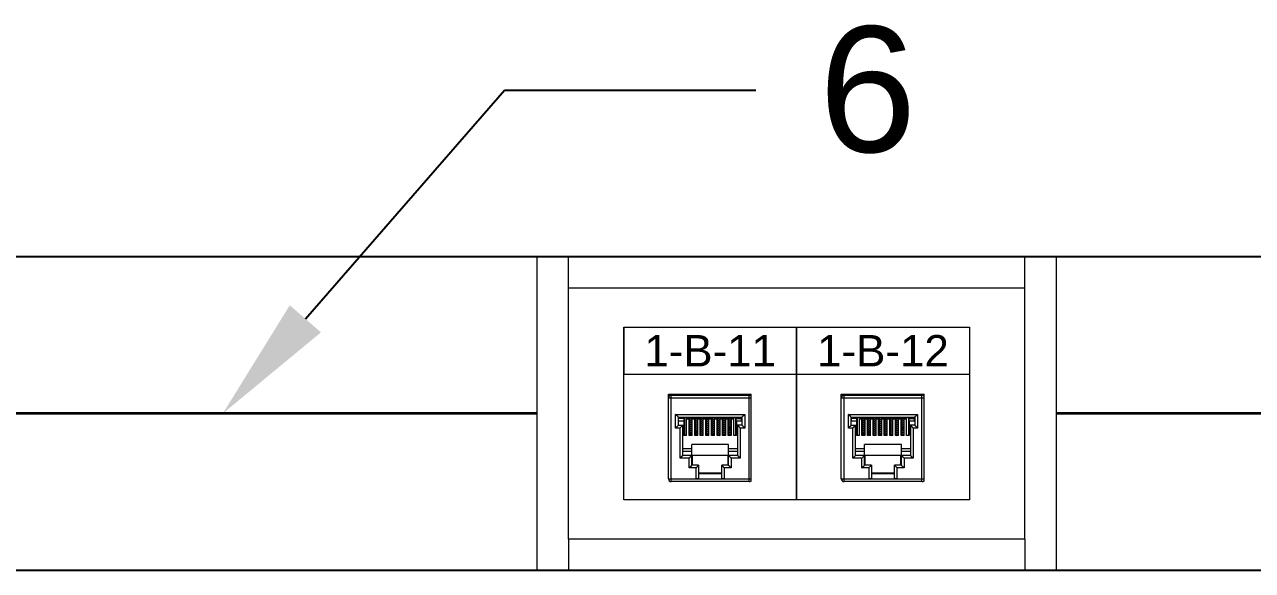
# Model space of a CAD drawing. Header units: millimetres. Extents: x 1256 to 2931, y 3298 to 3694.
# Drawn here: x 2232.31 to 2271.39, y 3490.24 to 3507.63 of the extents above; entities that cross this region are included whole.
import ezdxf
from ezdxf import colors
from ezdxf.entities.mleader import LeaderData, LeaderLine
from ezdxf.math import Vec2, Vec3

# ---------------------------------------------------------------- set-up
doc = ezdxf.new("R2010")
doc.units = ezdxf.units.MM
for name, color, linetype, lineweight in [('At. Client', 1, 'Continuous', 35), ('Canales', 250, 'Continuous', 25), ('Directrius', 1, 'Continuous', 35), ('Roseta', 250, 'Continuous', 5)]:
    doc.layers.add(name, color=color, linetype=linetype, lineweight=lineweight)
doc.styles.get("Standard").update_dxf_attribs({"font": 'Arial.ttf'})
pattern_1 = [(45, (2132.8318, 3380.090486), (-0.03132663, 0.03132663), [])]
pattern_2 = [(45, (2138.3318, 3380.090486), (-0.03132663, 0.03132663), [])]

msp = doc.modelspace()

# ---------------------------------------------------------------- hatches: boundary and pattern name
at = {"layer": 'Roseta'}
h = msp.add_hatch(dxfattribs=at)
h.set_pattern_fill('ANSI31', color=256, scale=0.013954, style=0)
h.set_pattern_definition(pattern_1)
h.paths.add_polyline_path([(2253.552, 3495.112), (2253.493, 3495.112), (2253.478, 3495.111), (2253.478, 3494.535), (2253.552, 3494.535)])
h = msp.add_hatch(dxfattribs=at)
h.set_pattern_fill('ANSI31', color=256, scale=0.013954, style=0)
h.set_pattern_definition(pattern_1)
h.paths.add_polyline_path([(2253.73, 3495.112), (2253.667, 3495.112), (2253.655, 3495.111), (2253.655, 3494.535), (2253.73, 3494.535)])
h.paths.add_polyline_path([(2253.906, 3495.112), (2253.831, 3495.112), (2253.831, 3494.535), (2253.906, 3494.535)])
h.paths.add_polyline_path([(2254.084, 3495.112), (2254.009, 3495.112), (2254.009, 3494.535), (2254.084, 3494.535)])
h.paths.add_polyline_path([(2254.261, 3495.112), (2254.186, 3495.112), (2254.186, 3494.535), (2254.261, 3494.535)])
h.paths.add_polyline_path([(2254.363, 3494.535), (2254.438, 3494.535), (2254.438, 3495.112), (2254.363, 3495.112)])
h.paths.add_polyline_path([(2254.542, 3494.535), (2254.616, 3494.535), (2254.616, 3495.112), (2254.542, 3495.112)])
h = msp.add_hatch(dxfattribs=at)
h.set_pattern_fill('ANSI31', color=256, scale=0.013954, style=0)
h.set_pattern_definition(pattern_1)
h.paths.add_polyline_path([(2254.722, 3494.535), (2254.797, 3494.535), (2254.797, 3495.112), (2254.792, 3495.112), (2254.722, 3495.112)])
h = msp.add_hatch(dxfattribs=at)
h.set_pattern_fill('ANSI31', color=256, scale=0.013954, style=0)
h.set_pattern_definition(pattern_2)
h.paths.add_polyline_path([(2259.052, 3495.112), (2258.993, 3495.112), (2258.978, 3495.111), (2258.978, 3494.535), (2259.052, 3494.535)])
h = msp.add_hatch(dxfattribs=at)
h.set_pattern_fill('ANSI31', color=256, scale=0.013954, style=0)
h.set_pattern_definition(pattern_2)
h.paths.add_polyline_path([(2259.23, 3495.112), (2259.167, 3495.112), (2259.155, 3495.111), (2259.155, 3494.535), (2259.23, 3494.535)])
h.paths.add_polyline_path([(2259.406, 3495.112), (2259.331, 3495.112), (2259.331, 3494.535), (2259.406, 3494.535)])
h.paths.add_polyline_path([(2259.584, 3495.112), (2259.509, 3495.112), (2259.509, 3494.535), (2259.584, 3494.535)])
h.paths.add_polyline_path([(2259.761, 3495.112), (2259.686, 3495.112), (2259.686, 3494.535), (2259.761, 3494.535)])
h.paths.add_polyline_path([(2259.863, 3494.535), (2259.938, 3494.535), (2259.938, 3495.112), (2259.863, 3495.112)])
h.paths.add_polyline_path([(2260.042, 3494.535), (2260.116, 3494.535), (2260.116, 3495.112), (2260.042, 3495.112)])
h = msp.add_hatch(dxfattribs=at)
h.set_pattern_fill('ANSI31', color=256, scale=0.013954, style=0)
h.set_pattern_definition(pattern_2)
h.paths.add_polyline_path([(2260.222, 3494.535), (2260.297, 3494.535), (2260.297, 3495.112), (2260.292, 3495.112), (2260.222, 3495.112)])

# ---------------------------------------------------------------- linework, layer by layer
at = {"layer": 'At. Client'}
for p, q in [((2248.624, 3495.239), (2228.624, 3495.239)), ((2285.144, 3495.239), (2265.144, 3495.239))]:
    msp.add_line(p, q, dxfattribs=at)
at = {"layer": 'Canales'}
for p, q in [((2202.104, 3500.239), (2342.104, 3500.239)), ((2342.104, 3490.239), (2202.104, 3490.239))]:
    msp.add_line(p, q, dxfattribs=at)
at = {"layer": 'Roseta'}
for p, q in [((2248.624, 3500.239), (2265.144, 3500.239)), ((2248.624, 3490.239), (2248.624, 3500.239)), ((2249.624, 3491.239), (2249.624, 3500.239)), ((2264.144, 3491.239), (2264.144, 3500.239)), ((2265.144, 3500.239), (2265.144, 3490.239)), ((2249.624, 3499.239), (2264.144, 3499.239)), ((2251.384, 3497.989), (2256.884, 3497.989)), ((2251.384, 3492.489), (2251.384, 3497.989)), ((2251.384, 3497.989), (2251.384, 3496.489)), ((2256.884, 3497.989), (2256.884, 3492.489)), ((2256.884, 3497.989), (2262.384, 3497.989)), ((2256.884, 3492.489), (2256.884, 3497.989)), ((2256.884, 3492.489), (2256.884, 3497.989)), ((2262.384, 3497.989), (2262.384, 3492.489)), ((2251.384, 3496.489), (2262.384, 3496.489)), ((2252.809, 3495.859), (2255.443, 3495.859)), ((2258.309, 3495.859), (2260.943, 3495.859)), ((2255.373, 3493.068), (2252.896, 3493.068)), ((2260.873, 3493.068), (2258.396, 3493.068)), ((2256.884, 3492.489), (2251.384, 3492.489)), ((2262.384, 3492.489), (2256.884, 3492.489)), ((2264.144, 3491.239), (2249.624, 3491.239)), ((2249.624, 3491.239), (2249.624, 3490.239)), ((2264.144, 3491.239), (2264.144, 3490.239)), ((2265.144, 3490.239), (2248.624, 3490.239))]:
    msp.add_line(p, q, dxfattribs=at)
at = {"layer": 'Roseta', "linetype": 'Continuous'}
for p, q in [((2252.809, 3493.155), (2252.809, 3495.859)), ((2252.809, 3495.736), (2255.443, 3495.736)), ((2252.896, 3493.068), (2252.896, 3495.859)), ((2252.896, 3495.824), (2255.373, 3495.824)), ((2255.373, 3493.068), (2255.373, 3495.859)), ((2255.443, 3493.068), (2255.443, 3495.859)), ((2258.309, 3493.155), (2258.309, 3495.859)), ((2258.309, 3495.736), (2260.943, 3495.736)), ((2258.396, 3493.068), (2258.396, 3495.859)), ((2258.396, 3495.824), (2260.873, 3495.824)), ((2260.873, 3493.068), (2260.873, 3495.859)), ((2260.943, 3493.068), (2260.943, 3495.859)), ((2253.036, 3495.211), (2255.233, 3495.211)), ((2253.036, 3494.777), (2253.036, 3495.211)), ((2255.233, 3495.211), (2255.233, 3494.777)), ((2258.536, 3495.211), (2260.733, 3495.211)), ((2258.536, 3494.777), (2258.536, 3495.211)), ((2260.733, 3495.211), (2260.733, 3494.777)), ((2253.123, 3495.124), (2255.146, 3495.124)), ((2253.123, 3494.864), (2253.123, 3495.124)), ((2253.123, 3495.124), (2253.123, 3495.124)), ((2253.123, 3495.112), (2255.146, 3495.112)), ((2253.123, 3495.072), (2253.131, 3495.072)), ((2253.123, 3494.864), (2253.297, 3494.864)), ((2253.131, 3494.995), (2253.131, 3495.112)), ((2253.306, 3495.082), (2253.131, 3495.082)), ((2253.306, 3494.995), (2253.131, 3494.995)), ((2253.262, 3493.905), (2253.262, 3494.864)), ((2253.297, 3494.995), (2253.297, 3494.535)), ((2253.306, 3494.535), (2253.306, 3495.112)), ((2253.315, 3495.112), (2253.315, 3494.535)), ((2253.382, 3494.535), (2253.382, 3495.073)), ((2253.382, 3495.073), (2253.464, 3495.073)), ((2253.464, 3495.072), (2253.382, 3495.072)), ((2253.464, 3494.535), (2253.464, 3495.073)), ((2253.471, 3495.112), (2253.471, 3494.535)), ((2253.478, 3495.112), (2253.478, 3494.535)), ((2253.493, 3495.112), (2253.478, 3495.111)), ((2253.552, 3495.112), (2253.552, 3494.535)), ((2253.56, 3494.535), (2253.56, 3495.073)), ((2253.56, 3495.073), (2253.642, 3495.073)), ((2253.642, 3495.072), (2253.56, 3495.072)), ((2253.642, 3494.535), (2253.642, 3495.073)), ((2253.65, 3495.112), (2253.65, 3494.535)), ((2253.655, 3495.112), (2253.655, 3494.535)), ((2253.667, 3495.112), (2253.655, 3495.111)), ((2253.73, 3495.112), (2253.73, 3494.535)), ((2253.738, 3494.535), (2253.738, 3495.073)), ((2253.738, 3495.073), (2253.82, 3495.073)), ((2253.82, 3495.072), (2253.738, 3495.072)), ((2253.82, 3494.535), (2253.82, 3495.073)), ((2253.829, 3495.112), (2253.829, 3494.535)), ((2253.831, 3495.112), (2253.831, 3494.535)), ((2253.906, 3495.112), (2253.906, 3494.535)), ((2253.916, 3494.535), (2253.916, 3495.073)), ((2253.916, 3495.073), (2253.997, 3495.073)), ((2253.997, 3495.072), (2253.916, 3495.072)), ((2253.997, 3494.535), (2253.997, 3495.073)), ((2254.007, 3495.112), (2254.007, 3494.535)), ((2254.009, 3495.112), (2254.009, 3494.535)), ((2254.084, 3495.112), (2254.084, 3494.535)), ((2254.093, 3494.535), (2254.093, 3495.073)), ((2254.093, 3495.073), (2254.175, 3495.073)), ((2254.175, 3495.072), (2254.093, 3495.072)), ((2254.175, 3494.535), (2254.175, 3495.073)), ((2254.186, 3495.112), (2254.186, 3494.535)), ((2254.261, 3495.112), (2254.261, 3494.535)), ((2254.261, 3495.112), (2254.261, 3494.535)), ((2254.271, 3494.535), (2254.271, 3495.073)), ((2254.271, 3495.073), (2254.353, 3495.073)), ((2254.353, 3495.072), (2254.271, 3495.072)), ((2254.353, 3494.535), (2254.353, 3495.073)), ((2254.363, 3495.112), (2254.363, 3494.535)), ((2254.438, 3495.112), (2254.438, 3494.535)), ((2254.439, 3495.112), (2254.439, 3494.535)), ((2254.449, 3494.535), (2254.449, 3495.073)), ((2254.449, 3495.073), (2254.531, 3495.073)), ((2254.531, 3495.072), (2254.449, 3495.072)), ((2254.531, 3494.535), (2254.531, 3495.073)), ((2254.542, 3495.112), (2254.542, 3494.535)), ((2254.616, 3495.112), (2254.616, 3494.535)), ((2254.62, 3495.112), (2254.62, 3494.535)), ((2254.627, 3494.535), (2254.627, 3495.073)), ((2254.627, 3495.073), (2254.709, 3495.073)), ((2254.709, 3495.072), (2254.627, 3495.072)), ((2254.709, 3494.535), (2254.709, 3495.073)), ((2254.722, 3495.112), (2254.722, 3494.535)), ((2254.797, 3495.112), (2254.792, 3495.112)), ((2254.797, 3495.113), (2254.797, 3495.112)), ((2254.797, 3495.112), (2254.797, 3494.535)), ((2254.801, 3495.112), (2254.801, 3494.535)), ((2254.805, 3494.535), (2254.805, 3495.073)), ((2254.805, 3495.073), (2254.887, 3495.073)), ((2254.887, 3495.072), (2254.805, 3495.072)), ((2254.887, 3494.535), (2254.887, 3495.073)), ((2254.954, 3494.535), (2254.954, 3495.112)), ((2254.963, 3494.535), (2254.963, 3495.112)), ((2254.963, 3495.082), (2255.137, 3495.082)), ((2255.137, 3494.995), (2254.963, 3494.995)), ((2254.972, 3494.995), (2254.972, 3494.535)), ((2255.146, 3494.864), (2254.972, 3494.864)), ((2255.006, 3494.864), (2255.006, 3493.905)), ((2255.137, 3494.995), (2255.137, 3495.112)), ((2255.146, 3495.072), (2255.137, 3495.072)), ((2255.146, 3495.124), (2255.146, 3494.864)), ((2255.146, 3495.124), (2255.146, 3495.124)), ((2258.623, 3495.124), (2260.646, 3495.124)), ((2258.623, 3494.864), (2258.623, 3495.124)), ((2258.623, 3495.124), (2258.623, 3495.124)), ((2258.623, 3495.112), (2260.646, 3495.112)), ((2258.623, 3495.072), (2258.631, 3495.072)), ((2258.623, 3494.864), (2258.797, 3494.864)), ((2258.631, 3494.995), (2258.631, 3495.112)), ((2258.806, 3495.082), (2258.631, 3495.082)), ((2258.806, 3494.995), (2258.631, 3494.995)), ((2258.762, 3493.905), (2258.762, 3494.864)), ((2258.797, 3494.995), (2258.797, 3494.535)), ((2258.806, 3494.535), (2258.806, 3495.112)), ((2258.815, 3495.112), (2258.815, 3494.535)), ((2258.882, 3494.535), (2258.882, 3495.073)), ((2258.882, 3495.073), (2258.964, 3495.073)), ((2258.964, 3495.072), (2258.882, 3495.072)), ((2258.964, 3494.535), (2258.964, 3495.073)), ((2258.971, 3495.112), (2258.971, 3494.535)), ((2258.978, 3495.112), (2258.978, 3494.535)), ((2258.993, 3495.112), (2258.978, 3495.111)), ((2259.052, 3495.112), (2259.052, 3494.535)), ((2259.06, 3494.535), (2259.06, 3495.073)), ((2259.06, 3495.073), (2259.142, 3495.073)), ((2259.142, 3495.072), (2259.06, 3495.072)), ((2259.142, 3494.535), (2259.142, 3495.073)), ((2259.15, 3495.112), (2259.15, 3494.535)), ((2259.155, 3495.112), (2259.155, 3494.535)), ((2259.167, 3495.112), (2259.155, 3495.111)), ((2259.23, 3495.112), (2259.23, 3494.535)), ((2259.238, 3494.535), (2259.238, 3495.073)), ((2259.238, 3495.073), (2259.32, 3495.073)), ((2259.32, 3495.072), (2259.238, 3495.072)), ((2259.32, 3494.535), (2259.32, 3495.073)), ((2259.329, 3495.112), (2259.329, 3494.535)), ((2259.331, 3495.112), (2259.331, 3494.535)), ((2259.406, 3495.112), (2259.406, 3494.535)), ((2259.416, 3494.535), (2259.416, 3495.073)), ((2259.416, 3495.073), (2259.497, 3495.073)), ((2259.497, 3495.072), (2259.416, 3495.072)), ((2259.497, 3494.535), (2259.497, 3495.073)), ((2259.507, 3495.112), (2259.507, 3494.535)), ((2259.509, 3495.112), (2259.509, 3494.535)), ((2259.584, 3495.112), (2259.584, 3494.535)), ((2259.593, 3494.535), (2259.593, 3495.073)), ((2259.593, 3495.073), (2259.675, 3495.073)), ((2259.675, 3495.072), (2259.593, 3495.072)), ((2259.675, 3494.535), (2259.675, 3495.073)), ((2259.686, 3495.112), (2259.686, 3494.535)), ((2259.761, 3495.112), (2259.761, 3494.535)), ((2259.761, 3495.112), (2259.761, 3494.535)), ((2259.771, 3494.535), (2259.771, 3495.073)), ((2259.771, 3495.073), (2259.853, 3495.073)), ((2259.853, 3495.072), (2259.771, 3495.072)), ((2259.853, 3494.535), (2259.853, 3495.073)), ((2259.863, 3495.112), (2259.863, 3494.535)), ((2259.938, 3495.112), (2259.938, 3494.535)), ((2259.939, 3495.112), (2259.939, 3494.535)), ((2259.949, 3494.535), (2259.949, 3495.073)), ((2259.949, 3495.073), (2260.031, 3495.073)), ((2260.031, 3495.072), (2259.949, 3495.072)), ((2260.031, 3494.535), (2260.031, 3495.073)), ((2260.042, 3495.112), (2260.042, 3494.535)), ((2260.116, 3495.112), (2260.116, 3494.535)), ((2260.12, 3495.112), (2260.12, 3494.535)), ((2260.127, 3494.535), (2260.127, 3495.073)), ((2260.127, 3495.073), (2260.209, 3495.073)), ((2260.209, 3495.072), (2260.127, 3495.072)), ((2260.209, 3494.535), (2260.209, 3495.073)), ((2260.222, 3495.112), (2260.222, 3494.535)), ((2260.297, 3495.112), (2260.292, 3495.112)), ((2260.297, 3495.113), (2260.297, 3495.112)), ((2260.297, 3495.112), (2260.297, 3494.535)), ((2260.301, 3495.112), (2260.301, 3494.535)), ((2260.305, 3494.535), (2260.305, 3495.073)), ((2260.305, 3495.073), (2260.387, 3495.073)), ((2260.387, 3495.072), (2260.305, 3495.072)), ((2260.387, 3494.535), (2260.387, 3495.073)), ((2260.454, 3494.535), (2260.454, 3495.112)), ((2260.463, 3494.535), (2260.463, 3495.112)), ((2260.463, 3495.082), (2260.637, 3495.082)), ((2260.637, 3494.995), (2260.463, 3494.995)), ((2260.472, 3494.995), (2260.472, 3494.535)), ((2260.646, 3494.864), (2260.472, 3494.864)), ((2260.506, 3494.864), (2260.506, 3493.905)), ((2260.637, 3494.995), (2260.637, 3495.112)), ((2260.646, 3495.072), (2260.637, 3495.072)), ((2260.646, 3495.124), (2260.646, 3494.864)), ((2260.646, 3495.124), (2260.646, 3495.124)), ((2253.175, 3494.777), (2253.036, 3494.777)), ((2253.175, 3493.818), (2253.175, 3494.777)), ((2253.382, 3494.535), (2253.297, 3494.535)), ((2253.56, 3494.535), (2253.464, 3494.535)), ((2253.738, 3494.535), (2253.642, 3494.535)), ((2253.916, 3494.535), (2253.82, 3494.535)), ((2254.093, 3494.535), (2253.997, 3494.535)), ((2254.271, 3494.535), (2254.175, 3494.535)), ((2254.449, 3494.535), (2254.353, 3494.535)), ((2254.627, 3494.535), (2254.531, 3494.535)), ((2254.805, 3494.535), (2254.709, 3494.535)), ((2254.972, 3494.535), (2254.887, 3494.535)), ((2255.233, 3494.777), (2255.094, 3494.777)), ((2255.094, 3494.777), (2255.094, 3493.818)), ((2258.675, 3494.777), (2258.536, 3494.777)), ((2258.675, 3493.818), (2258.675, 3494.777)), ((2258.882, 3494.535), (2258.797, 3494.535)), ((2259.06, 3494.535), (2258.964, 3494.535)), ((2259.238, 3494.535), (2259.142, 3494.535)), ((2259.416, 3494.535), (2259.32, 3494.535)), ((2259.593, 3494.535), (2259.497, 3494.535)), ((2259.771, 3494.535), (2259.675, 3494.535)), ((2259.949, 3494.535), (2259.853, 3494.535)), ((2260.127, 3494.535), (2260.031, 3494.535)), ((2260.305, 3494.535), (2260.209, 3494.535)), ((2260.472, 3494.535), (2260.387, 3494.535)), ((2260.733, 3494.777), (2260.594, 3494.777)), ((2260.594, 3494.777), (2260.594, 3493.818)), ((2253.55, 3494.114), (2253.262, 3494.114)), ((2253.55, 3493.591), (2253.55, 3494.254)), ((2254.719, 3494.254), (2253.55, 3494.254)), ((2254.719, 3493.591), (2254.719, 3494.254)), ((2255.006, 3494.114), (2254.719, 3494.114)), ((2259.05, 3494.114), (2258.762, 3494.114)), ((2259.05, 3493.591), (2259.05, 3494.254)), ((2260.219, 3494.254), (2259.05, 3494.254)), ((2260.219, 3493.591), (2260.219, 3494.254)), ((2260.506, 3494.114), (2260.219, 3494.114)), ((2253.463, 3493.818), (2253.175, 3493.818)), ((2253.55, 3494.027), (2253.262, 3494.027)), ((2255.006, 3493.905), (2253.262, 3493.905)), ((2253.463, 3493.504), (2253.463, 3493.818)), ((2253.554, 3493.905), (2253.554, 3493.591)), ((2253.562, 3493.905), (2253.562, 3493.591)), ((2254.707, 3493.591), (2254.707, 3493.905)), ((2254.715, 3493.591), (2254.715, 3493.905)), ((2255.006, 3494.027), (2254.719, 3494.027)), ((2254.806, 3493.818), (2254.806, 3493.504)), ((2255.094, 3493.818), (2254.806, 3493.818)), ((2258.963, 3493.818), (2258.675, 3493.818)), ((2259.05, 3494.027), (2258.762, 3494.027)), ((2260.506, 3493.905), (2258.762, 3493.905)), ((2258.963, 3493.504), (2258.963, 3493.818)), ((2259.054, 3493.905), (2259.054, 3493.591)), ((2259.062, 3493.905), (2259.062, 3493.591)), ((2260.207, 3493.591), (2260.207, 3493.905)), ((2260.215, 3493.591), (2260.215, 3493.905)), ((2260.506, 3494.027), (2260.219, 3494.027)), ((2260.306, 3493.818), (2260.306, 3493.504)), ((2260.594, 3493.818), (2260.306, 3493.818)), ((2253.681, 3493.504), (2253.463, 3493.504)), ((2253.768, 3493.591), (2253.55, 3493.591)), ((2253.681, 3493.504), (2253.681, 3493.155)), ((2253.768, 3493.591), (2253.768, 3493.181)), ((2253.768, 3493.347), (2254.501, 3493.347)), ((2253.768, 3493.338), (2254.501, 3493.338)), ((2253.768, 3493.329), (2254.501, 3493.329)), ((2254.501, 3493.181), (2254.501, 3493.591)), ((2254.719, 3493.591), (2254.501, 3493.591)), ((2254.588, 3493.155), (2254.588, 3493.504)), ((2254.806, 3493.504), (2254.588, 3493.504)), ((2259.181, 3493.504), (2258.963, 3493.504)), ((2259.268, 3493.591), (2259.05, 3493.591)), ((2259.181, 3493.504), (2259.181, 3493.155)), ((2259.268, 3493.591), (2259.268, 3493.181)), ((2259.268, 3493.347), (2260.001, 3493.347)), ((2259.268, 3493.338), (2260.001, 3493.338)), ((2259.268, 3493.329), (2260.001, 3493.329)), ((2260.001, 3493.181), (2260.001, 3493.591)), ((2260.219, 3493.591), (2260.001, 3493.591)), ((2260.088, 3493.155), (2260.088, 3493.504)), ((2260.306, 3493.504), (2260.088, 3493.504)), ((2252.809, 3493.155), (2255.443, 3493.155)), ((2258.309, 3493.155), (2260.943, 3493.155))]:
    msp.add_line(p, q, dxfattribs=at)
for centre, start, end in [((2252.896, 3495.736), 90, 180), ((2255.373, 3495.736), 36.2342, 90), ((2258.396, 3495.736), 90, 180), ((2260.873, 3495.736), 36.2342, 90), ((2252.896, 3493.155), 180, 270), ((2255.373, 3493.155), 270, 323.2664), ((2258.396, 3493.155), 180, 270), ((2260.873, 3493.155), 270, 323.2664)]:
    msp.add_arc(centre, 0.0872, start, end, dxfattribs=at)
for points, start_tangent, end_tangent in [([(2253.123, 3495.124), (2253.12, 3495.127), (2253.112, 3495.134), (2253.102, 3495.144), (2253.091, 3495.156), (2253.078, 3495.169), (2253.064, 3495.183), (2253.05, 3495.197), (2253.036, 3495.211)], (-0.707107, 0.707107), (-0.707107, 0.707107)), ([(2255.146, 3495.124), (2255.149, 3495.127), (2255.156, 3495.134), (2255.166, 3495.144), (2255.178, 3495.156), (2255.191, 3495.169), (2255.205, 3495.183), (2255.219, 3495.197), (2255.233, 3495.211)], (0.707107, 0.707107), (0.707107, 0.707107)), ([(2258.623, 3495.124), (2258.62, 3495.127), (2258.612, 3495.134), (2258.602, 3495.144), (2258.591, 3495.156), (2258.578, 3495.169), (2258.564, 3495.183), (2258.55, 3495.197), (2258.536, 3495.211)], (-0.707107, 0.707107), (-0.707107, 0.707107)), ([(2260.646, 3495.124), (2260.649, 3495.127), (2260.656, 3495.134), (2260.666, 3495.144), (2260.678, 3495.156), (2260.691, 3495.169), (2260.705, 3495.183), (2260.719, 3495.197), (2260.733, 3495.211)], (0.707107, 0.707107), (0.707107, 0.707107)), ([(2253.036, 3494.777), (2253.05, 3494.791), (2253.064, 3494.806), (2253.078, 3494.82), (2253.091, 3494.833), (2253.103, 3494.845), (2253.113, 3494.855), (2253.12, 3494.862), (2253.123, 3494.864)], (0.707107, 0.707107), (0.707107, 0.707107)), ([(2253.175, 3494.777), (2253.189, 3494.791), (2253.204, 3494.806), (2253.218, 3494.82), (2253.231, 3494.833), (2253.243, 3494.845), (2253.253, 3494.855), (2253.26, 3494.862), (2253.262, 3494.864)], (0.707107, 0.707107), (0.707107, 0.707107)), ([(2255.094, 3494.777), (2255.08, 3494.791), (2255.065, 3494.806), (2255.051, 3494.82), (2255.038, 3494.833), (2255.026, 3494.845), (2255.016, 3494.855), (2255.009, 3494.862), (2255.006, 3494.864)], (-0.707107, 0.707107), (-0.707107, 0.707107)), ([(2255.233, 3494.777), (2255.219, 3494.791), (2255.205, 3494.806), (2255.191, 3494.82), (2255.177, 3494.833), (2255.166, 3494.845), (2255.156, 3494.855), (2255.149, 3494.862), (2255.146, 3494.864)], (-0.707107, 0.707107), (-0.707107, 0.707107)), ([(2258.536, 3494.777), (2258.55, 3494.791), (2258.564, 3494.806), (2258.578, 3494.82), (2258.591, 3494.833), (2258.603, 3494.845), (2258.613, 3494.855), (2258.62, 3494.862), (2258.623, 3494.864)], (0.707107, 0.707107), (0.707107, 0.707107)), ([(2258.675, 3494.777), (2258.689, 3494.791), (2258.704, 3494.806), (2258.718, 3494.82), (2258.731, 3494.833), (2258.743, 3494.845), (2258.753, 3494.855), (2258.76, 3494.862), (2258.762, 3494.864)], (0.707107, 0.707107), (0.707107, 0.707107)), ([(2260.594, 3494.777), (2260.58, 3494.791), (2260.565, 3494.806), (2260.551, 3494.82), (2260.538, 3494.833), (2260.526, 3494.845), (2260.516, 3494.855), (2260.509, 3494.862), (2260.506, 3494.864)], (-0.707107, 0.707107), (-0.707107, 0.707107)), ([(2260.733, 3494.777), (2260.719, 3494.791), (2260.705, 3494.806), (2260.691, 3494.82), (2260.677, 3494.833), (2260.666, 3494.845), (2260.656, 3494.855), (2260.649, 3494.862), (2260.646, 3494.864)], (-0.707107, 0.707107), (-0.707107, 0.707107)), ([(2253.175, 3493.818), (2253.189, 3493.832), (2253.204, 3493.846), (2253.218, 3493.86), (2253.231, 3493.874), (2253.243, 3493.885), (2253.253, 3493.895), (2253.26, 3493.902), (2253.262, 3493.905)], (0.707107, 0.707107), (0.707107, 0.707107)), ([(2253.463, 3493.818), (2253.477, 3493.832), (2253.491, 3493.846), (2253.505, 3493.86), (2253.519, 3493.874), (2253.531, 3493.885), (2253.54, 3493.895), (2253.547, 3493.902), (2253.55, 3493.905)], (0.707107, 0.707107), (0.707107, 0.707107)), ([(2254.806, 3493.818), (2254.792, 3493.832), (2254.777, 3493.846), (2254.763, 3493.86), (2254.75, 3493.874), (2254.738, 3493.885), (2254.728, 3493.895), (2254.721, 3493.902), (2254.719, 3493.905)], (-0.707107, 0.707107), (-0.707107, 0.707107)), ([(2255.094, 3493.818), (2255.08, 3493.832), (2255.065, 3493.846), (2255.051, 3493.86), (2255.038, 3493.874), (2255.026, 3493.885), (2255.016, 3493.895), (2255.009, 3493.902), (2255.006, 3493.905)], (-0.707107, 0.707107), (-0.707107, 0.707107)), ([(2258.675, 3493.818), (2258.689, 3493.832), (2258.704, 3493.846), (2258.718, 3493.86), (2258.731, 3493.874), (2258.743, 3493.885), (2258.753, 3493.895), (2258.76, 3493.902), (2258.762, 3493.905)], (0.707107, 0.707107), (0.707107, 0.707107)), ([(2258.963, 3493.818), (2258.977, 3493.832), (2258.991, 3493.846), (2259.005, 3493.86), (2259.019, 3493.874), (2259.031, 3493.885), (2259.04, 3493.895), (2259.047, 3493.902), (2259.05, 3493.905)], (0.707107, 0.707107), (0.707107, 0.707107)), ([(2260.306, 3493.818), (2260.292, 3493.832), (2260.277, 3493.846), (2260.263, 3493.86), (2260.25, 3493.874), (2260.238, 3493.885), (2260.228, 3493.895), (2260.221, 3493.902), (2260.219, 3493.905)], (-0.707107, 0.707107), (-0.707107, 0.707107)), ([(2260.594, 3493.818), (2260.58, 3493.832), (2260.565, 3493.846), (2260.551, 3493.86), (2260.538, 3493.874), (2260.526, 3493.885), (2260.516, 3493.895), (2260.509, 3493.902), (2260.506, 3493.905)], (-0.707107, 0.707107), (-0.707107, 0.707107)), ([(2253.463, 3493.504), (2253.477, 3493.518), (2253.491, 3493.532), (2253.505, 3493.546), (2253.519, 3493.56), (2253.531, 3493.572), (2253.54, 3493.581), (2253.547, 3493.588), (2253.55, 3493.591)], (0.707107, 0.707107), (0.707107, 0.707107)), ([(2253.681, 3493.504), (2253.695, 3493.518), (2253.709, 3493.532), (2253.723, 3493.546), (2253.737, 3493.56), (2253.749, 3493.572), (2253.758, 3493.581), (2253.765, 3493.588), (2253.768, 3493.591)], (0.707107, 0.707107), (0.707107, 0.707107)), ([(2254.588, 3493.504), (2254.574, 3493.518), (2254.559, 3493.532), (2254.545, 3493.546), (2254.532, 3493.56), (2254.52, 3493.572), (2254.51, 3493.581), (2254.503, 3493.588), (2254.501, 3493.591)], (-0.707107, 0.707107), (-0.707107, 0.707107)), ([(2254.806, 3493.504), (2254.792, 3493.518), (2254.777, 3493.532), (2254.763, 3493.546), (2254.75, 3493.56), (2254.738, 3493.572), (2254.728, 3493.581), (2254.721, 3493.588), (2254.719, 3493.591)], (-0.707107, 0.707107), (-0.707107, 0.707107)), ([(2258.963, 3493.504), (2258.977, 3493.518), (2258.991, 3493.532), (2259.005, 3493.546), (2259.019, 3493.56), (2259.031, 3493.572), (2259.04, 3493.581), (2259.047, 3493.588), (2259.05, 3493.591)], (0.707107, 0.707107), (0.707107, 0.707107)), ([(2259.181, 3493.504), (2259.195, 3493.518), (2259.209, 3493.532), (2259.223, 3493.546), (2259.237, 3493.56), (2259.249, 3493.572), (2259.258, 3493.581), (2259.265, 3493.588), (2259.268, 3493.591)], (0.707107, 0.707107), (0.707107, 0.707107)), ([(2260.088, 3493.504), (2260.074, 3493.518), (2260.059, 3493.532), (2260.045, 3493.546), (2260.032, 3493.56), (2260.02, 3493.572), (2260.01, 3493.581), (2260.003, 3493.588), (2260.001, 3493.591)], (-0.707107, 0.707107), (-0.707107, 0.707107)), ([(2260.306, 3493.504), (2260.292, 3493.518), (2260.277, 3493.532), (2260.263, 3493.546), (2260.25, 3493.56), (2260.238, 3493.572), (2260.228, 3493.581), (2260.221, 3493.588), (2260.219, 3493.591)], (-0.707107, 0.707107), (-0.707107, 0.707107)), ([(2253.768, 3493.181), (2253.765, 3493.174), (2253.756, 3493.168), (2253.742, 3493.162), (2253.724, 3493.158), (2253.703, 3493.156), (2253.681, 3493.155)], (0, -1), (-1, 0)), ([(2254.588, 3493.155), (2254.566, 3493.156), (2254.545, 3493.158), (2254.527, 3493.162), (2254.513, 3493.168), (2254.504, 3493.174), (2254.501, 3493.181)], (-1, 0), (0, 1)), ([(2259.268, 3493.181), (2259.265, 3493.174), (2259.256, 3493.168), (2259.242, 3493.162), (2259.224, 3493.158), (2259.203, 3493.156), (2259.181, 3493.155)], (0, -1), (-1, 0)), ([(2260.088, 3493.155), (2260.066, 3493.156), (2260.045, 3493.158), (2260.027, 3493.162), (2260.013, 3493.168), (2260.004, 3493.174), (2260.001, 3493.181)], (-1, 0), (0, 1))]:
    msp.add_spline(points, degree=3, dxfattribs=dict(at, start_tangent=start_tangent, end_tangent=end_tangent))

# ---------------------------------------------------------------- texts
at = {"layer": 'Roseta', "char_height": 1, "attachment_point": 5}
for s, insert in [('1-B-11', (2254.134, 3497.238)), ('1-B-12', (2259.634, 3497.238))]:
    msp.add_mtext_dynamic_manual_height_columns(s, width=5.5, gutter_width=12.5, heights=[1.5], dxfattribs=dict(at, insert=insert))

# ---------------------------------------------------------------- leaders
at = {"layer": 'Directrius'}
ml = msp.add_multileader_mtext('Standard', dxfattribs=at)
ml.set_content('6', color=256)
ml.set_leader_properties()
ml.build(insert=Vec2(0, 0))
ctx = ml.context
ctx.base_point, ctx.plane_origin = Vec3(2255.593, 3505.535), Vec3(2238.624, 3495.239)
notes = []
notes.append((ctx, [(0, (1, 1, 0), (2247.593, 3505.535), (1, 0), 8, [(0, [(2238.624, 3495.239)], 0, [])])]))
ctx.mtext.insert, ctx.mtext.flow_direction = Vec3(2257.593, 3507.569), 5
for ctx, leaders in notes:
    for number, flags, end, landing, length, lines in leaders:
        leader = LeaderData()
        leader.index, (leader.has_last_leader_line, leader.has_dogleg_vector, leader.attachment_direction) = number, flags
        leader.last_leader_point, leader.dogleg_vector, leader.dogleg_length = Vec3(end), Vec3(landing), length
        for number, points, colour, breaks in lines:
            line = LeaderLine()
            line.index, line.vertices, line.color, line.breaks = number, Vec3.list(points), colors.encode_raw_color(colour), breaks
            leader.lines.append(line)
        ctx.leaders.append(leader)

doc.saveas('drawing.dxf')
